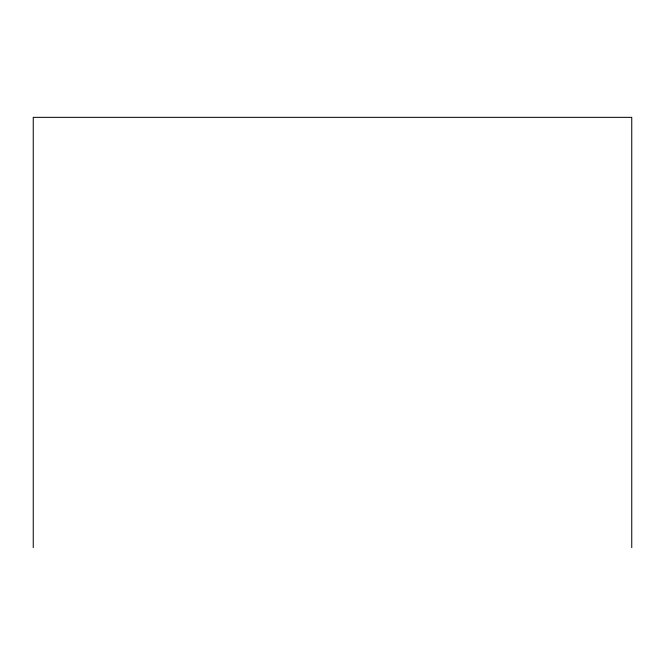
<?xml version="1.0" encoding="UTF-8"?>
<svg xmlns="http://www.w3.org/2000/svg" width="665" height="665" viewBox="0 0 665 665"><rect width="100%" height="100%" fill="white"/><g stroke="black" fill="none" stroke-linecap="round" stroke-linejoin="round"><path stroke-width="1" d="M631.75 547.652L631.75 117.348L33.25 117.348L33.25 547.652"/></g></svg>
